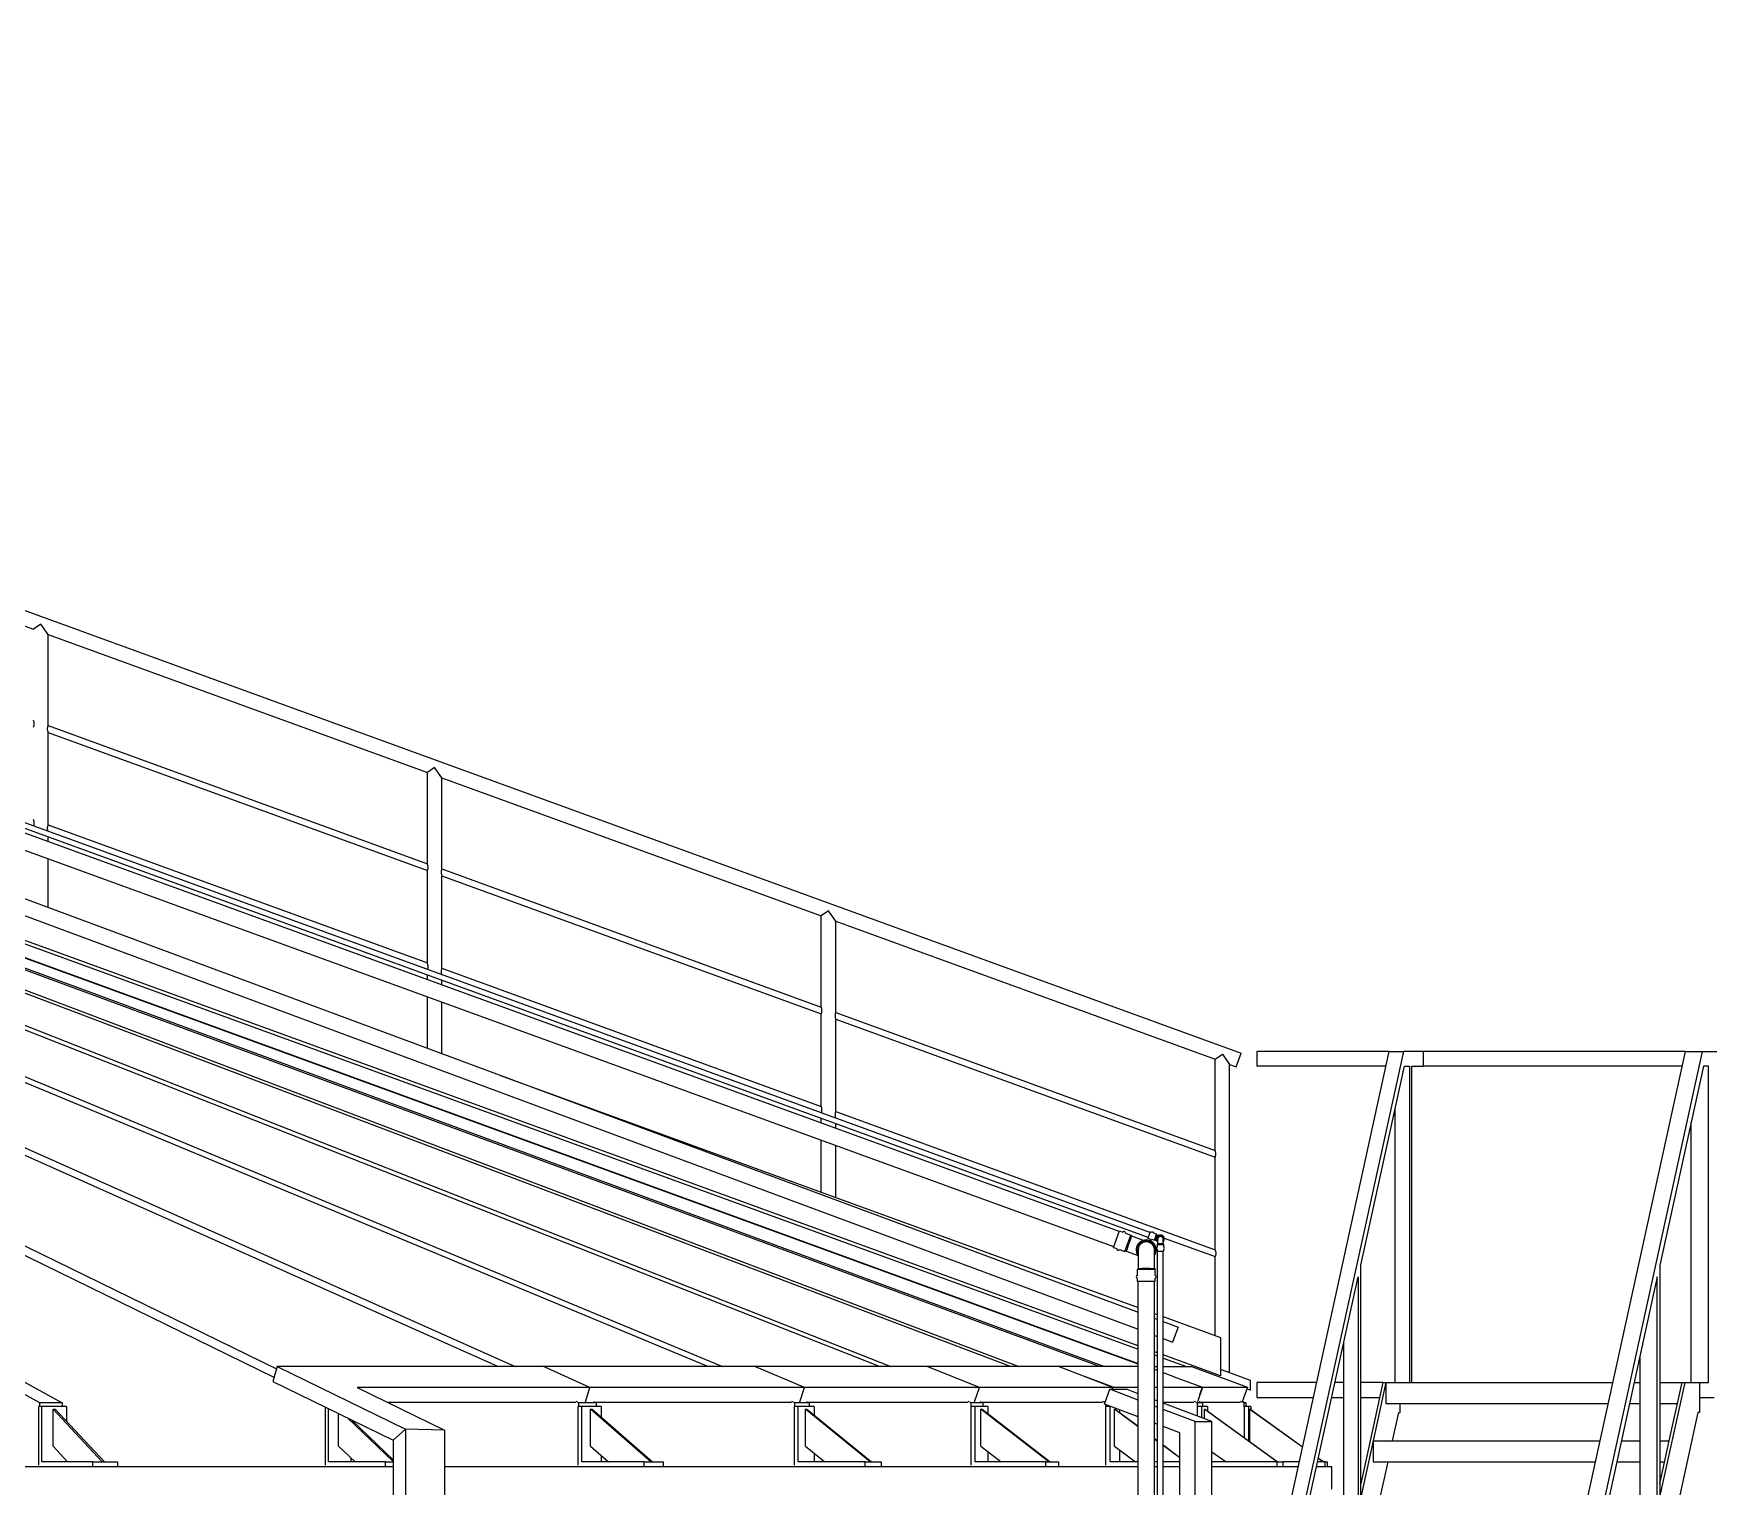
# Model space of a CAD drawing. Header units: millimetres. Extents: x 0 to 157650, y 0 to 89100.
# Drawn here: x 34197 to 39763, y 77180 to 82008 of the extents above; entities that cross this region are included whole.
import ezdxf

# ---------------------------------------------------------------- set-up
doc = ezdxf.new("R2010")
doc.units = ezdxf.units.MM
doc.header["$LTSCALE"] = 150
doc.layers.add('Visible', color=7, linetype='Continuous', lineweight=25)

msp = doc.modelspace()

# ---------------------------------------------------------------- linework, layer by layer
at = {"layer": 'Visible', "color": 9, "true_color": 0xc0c0c0}
for p, q in [((28900.3, 82008.1), (38210.3, 78619.5)), ((37901.4, 78007.1), (28841.2, 81304.7)), ((37907.5, 78024), (28857.5, 81318)), ((37805.6, 78027.1), (28986.8, 81236.8)), ((37787.1, 77976.3), (28968.3, 81186.1)), ((28905.9, 81088.7), (37868, 77758.7)), ((28905.9, 81032.1), (37868, 77702.2)), ((28906.8, 80898.1), (37868, 77636.5)), ((37868, 77647.1), (28912, 80906.8)), ((37444, 77578.4), (28882.6, 80821.2)), ((28889, 80829.3), (37471.7, 77578.4)), ((37739.3, 77578.4), (28896.2, 80843.2)), ((28898.2, 80848.6), (37756.1, 77578.4)), ((37868, 77586.7), (28900.4, 80855.8)), ((28900.9, 80857.6), (37868, 77588.7)), ((34218, 77458.2), (28084.3, 80808.4)), ((28158.8, 80808.4), (34292.6, 77458.2)), ((34997, 77542.4), (28305.9, 80808.4)), ((28377.3, 80806.1), (35005.3, 77570.9)), ((35740, 77578.4), (28502.3, 80808.4)), ((28560.1, 80808.4), (35797.9, 77578.4)), ((36438, 77578.4), (28670.8, 80808.4)), ((28719.2, 80808.4), (36486.4, 77578.4)), ((37008.4, 77578.4), (28809.4, 80808.4)), ((28856.9, 80804.8), (37046.6, 77578.4)), ((32936.7, 80487.5), (34197.3, 80028.7)), ((34221.5, 80045.6), (34197.3, 80028.7)), ((34245.6, 80011.2), (34221.5, 80045.6)), ((34245.6, 79708.2), (34245.6, 80011.2)), ((34245.6, 80011.2), (35506.2, 79552.3)), ((34245.6, 79708.2), (35506.2, 79249.4)), ((34245.6, 79378.2), (34245.6, 79685.5)), ((34245.6, 79685.5), (35506.2, 79226.7)), ((35530.3, 79569.3), (35506.2, 79552.3)), ((35506.2, 79249.4), (35506.2, 79552.3)), ((35554.5, 79534.8), (35530.3, 79569.3)), ((35554.5, 79231.8), (35554.5, 79534.8)), ((35554.5, 79534.8), (36815, 79076)), ((34245.6, 79378.2), (35506.2, 78919.4)), ((34245.6, 79322.8), (34245.6, 79337.7)), ((34245.6, 79104.7), (34245.6, 79265.3)), ((35506.2, 78919.4), (35506.2, 79226.7)), ((35554.5, 79231.8), (36815, 78773)), ((35554.5, 78901.8), (35554.5, 79209.1)), ((35554.5, 79209.1), (36815, 78750.3)), ((36839.2, 79092.9), (36815, 79076)), ((36815, 78773), (36815, 79076)), ((36863.3, 79058.4), (36839.2, 79092.9)), ((36863.3, 78755.4), (36863.3, 79058.4)), ((36863.3, 79058.4), (38123.9, 78599.6)), ((35506.2, 78864), (35506.2, 78878.9)), ((35554.5, 78901.8), (36815, 78443)), ((35554.5, 78846.4), (35554.5, 78861.3)), ((35506.2, 78636.3), (35506.2, 78806.5)), ((35554.5, 78618.4), (35554.5, 78788.9)), ((36815, 78443), (36815, 78750.3)), ((36863.3, 78755.4), (38123.9, 78296.6)), ((36863.3, 78425.4), (36863.3, 78732.7)), ((36863.3, 78732.7), (38123.9, 78273.9)), ((38123.9, 78599.6), (38148.1, 78616.5)), ((38123.9, 78296.6), (38123.9, 78599.6)), ((38148.1, 78616.5), (38172.2, 78582)), ((38193.7, 78574.2), (38210.3, 78619.5)), ((38702.5, 78625.4), (38262, 78625.4)), ((38262, 78625.4), (38262, 78577.1)), ((38373.9, 77126.4), (38702.5, 78625.4)), ((38750, 78625.4), (38421.1, 77125.3)), ((38702.5, 78625.4), (38750, 78625.4)), ((38814.9, 78625.4), (38750, 78625.4)), ((38814.9, 78625.4), (38814.9, 78577.1)), ((39686.6, 78625.4), (38814.9, 78625.4)), ((39176.3, 76297.4), (39686.6, 78625.4)), ((39233.6, 76297.4), (39744, 78625.4)), ((39686.6, 78625.4), (39744, 78625.4)), ((39744, 78625.4), (39832.2, 78625.4)), ((35749.1, 78546), (37868, 77774.8)), ((38172.2, 77557.7), (38172.2, 78582)), ((38172.2, 78582), (38193.7, 78574.2)), ((38691.9, 78577.1), (38262, 78577.1)), ((38608, 77915.4), (38753, 78577.1)), ((38753, 78577.1), (38769.5, 78577.1)), ((38769.5, 78577.1), (38769.5, 77525.4)), ((38778.1, 77525.4), (38778.1, 78577.1)), ((38778.1, 78577.1), (38814.9, 78577.1)), ((39676, 78577.1), (38814.9, 78577.1)), ((39747, 78577.1), (39601.9, 77915.4)), ((39763.5, 78577.1), (39747, 78577.1)), ((39763.5, 77525.4), (39763.5, 78577.1)), ((38722, 77525.4), (38722, 78435.4)), ((36815, 78387.6), (36815, 78402.5)), ((36863.3, 78425.4), (38123.9, 77966.6)), ((36863.3, 78370), (36863.3, 78384.9)), ((39706.1, 77525.4), (39706.1, 78390.5)), ((36815, 78158.1), (36815, 78330.1)), ((36863.3, 78140.5), (36863.3, 78312.5)), ((38123.9, 77966.6), (38123.9, 78273.9)), ((37786.4, 77974.2), (37806.4, 78029.2)), ((37806.4, 78029.2), (37817, 78025.4)), ((37823.9, 77960.5), (37844, 78015.5)), ((37826, 78022.1), (37844, 78015.5)), ((37846.8, 78012.1), (37844, 78015.5)), ((37886.1, 77997.8), (37846.8, 78012.1)), ((37886.1, 77997.8), (37846.8, 78012.1)), ((37908.1, 78025.7), (37900.8, 78005.5)), ((37907.1, 78003.2), (37900.8, 78005.5)), ((37914.4, 78023.4), (37908.1, 78025.7)), ((37921.4, 77997.9), (37913.5, 78000.8)), ((37928.8, 78018.1), (37920.8, 78021)), ((37928.8, 78018.1), (37921.4, 77997.9)), ((37925.1, 77998.5), (37921.4, 77997.9)), ((37925.1, 77998.5), (37929.8, 77996.7)), ((37925.1, 77998.5), (37929.8, 77996.7)), ((37931.2, 78015.4), (37928.8, 78018.1)), ((37936, 78013.7), (37931.2, 78015.4)), ((37936, 78013.7), (37931.2, 78015.4)), ((37933, 77987.1), (37931.3, 77983.9)), ((37931.3, 77983.9), (37952.8, 77983.9)), ((37931.3, 77983.9), (37931.3, 77975.4)), ((37933, 78001.6), (37933, 77987.1)), ((37933, 78001.6), (37933, 77987.1)), ((37951, 77987.1), (37951, 78001.6)), ((37951, 77987.1), (37951, 78001.6)), ((37951, 77987.1), (37952.8, 77983.9)), ((37952.8, 77983.9), (37952.8, 77975.4)), ((37954.8, 78005.5), (38123.9, 77943.9)), ((37786.4, 77974.2), (37797, 77970.3)), ((37806, 77967), (37823.9, 77960.5)), ((37828.4, 77961.3), (37823.9, 77960.5)), ((37828.4, 77961.3), (37867.7, 77947)), ((37828.4, 77961.3), (37867.7, 77947)), ((37868, 77965.7), (37868, 77904.6)), ((37868, 77965.7), (37868, 77904.6)), ((37922, 77904.6), (37922, 77965.7)), ((37922, 77904.6), (37922, 77965.7)), ((37931.3, 77968.6), (37931.3, 77961.9)), ((37931.3, 77961.9), (37952.8, 77961.9)), ((37933, 77136.9), (37933, 77961.9)), ((37951, 77136.4), (37951, 77961.9)), ((37952.8, 77968.6), (37952.8, 77961.9)), ((38123.9, 77681.7), (38123.9, 77943.9)), ((37868, 77904.6), (37865.7, 77900.8)), ((37924.3, 77900.8), (37865.7, 77900.8)), ((37865.7, 77881.7), (37865.7, 77900.8)), ((37865.7, 77860.8), (37865.7, 77872.1)), ((37922, 77904.6), (37924.3, 77900.8)), ((37924.3, 77881.7), (37924.3, 77900.8)), ((37924.3, 77860.8), (37924.3, 77872.1)), ((38437.9, 77139.4), (38599.4, 77876.3)), ((38599.4, 77876.3), (38599.4, 77121)), ((38608, 77120.8), (38608, 77915.4)), ((39593.4, 77876.3), (39431.8, 77139.4)), ((39593.4, 76749.4), (39593.4, 77876.3)), ((39601.9, 77915.4), (39601.9, 76749.4)), ((37924.3, 77860.8), (37865.7, 77860.8)), ((37868, 77138.4), (37868, 77860.8)), ((37922, 77137.1), (37922, 77860.8)), ((37922, 77755.2), (37933, 77751.2)), ((37922, 77738.7), (37933, 77734.6)), ((37951, 77744.6), (38142, 77675.1)), ((37951, 77727.9), (38001.3, 77709.2)), ((38001.3, 77709.2), (37982.8, 77659.6)), ((37922, 77682.1), (37933, 77678.1)), ((37951, 77671.4), (37982.8, 77659.6)), ((38142, 77675.1), (38142, 77547.4)), ((38551.9, 77122.2), (38551.9, 77659.4)), ((37933, 77623.5), (37922, 77627.5)), ((37922, 77616.8), (37933, 77612.8)), ((38142, 77547.4), (37951, 77616.9)), ((37951, 77606.3), (38028.5, 77578.1)), ((39536, 76888.4), (39536, 77614.5)), ((35007.5, 77578.4), (34993, 77528.7)), ((35007.5, 77578.4), (35433.3, 77370.6)), ((35892.5, 77578.4), (35007.5, 77578.4)), ((36045.8, 77509.1), (35892.5, 77578.4)), ((36594.8, 77578.4), (35892.5, 77578.4)), ((36759.3, 77509.1), (36594.8, 77578.4)), ((37167.5, 77578.4), (36594.8, 77578.4)), ((37341.1, 77509.1), (37167.5, 77578.4)), ((37603.2, 77578.4), (37167.5, 77578.4)), ((37783.8, 77509.1), (37603.2, 77578.4)), ((37868, 77578.4), (37603.2, 77578.4)), ((37785.1, 77509.6), (37693.6, 77543.8)), ((37922, 77578.1), (37933, 77578.1)), ((37922, 77569.3), (37933, 77565.2)), ((37951, 77578.1), (38045.1, 77578.1)), ((37951, 77558.3), (37989.4, 77543.8)), ((37985, 77545.5), (38082.3, 77509.6)), ((38045.1, 77578.1), (38231.8, 77509.6)), ((38148.1, 77566.5), (38142, 77568.7)), ((38242, 77532.3), (38148.1, 77566.5)), ((34993, 77528.7), (35393, 77333.5)), ((35272.5, 77509.1), (35563.1, 77367.3)), ((36045.8, 77509.1), (35272.5, 77509.1)), ((36031.4, 77461.3), (36045.8, 77509.1)), ((36759.3, 77509.1), (36045.8, 77509.1)), ((36743.8, 77461.3), (36759.3, 77509.1)), ((37341.1, 77509.1), (36759.3, 77509.1)), ((37324.7, 77461.3), (37341.1, 77509.1)), ((37783.8, 77509.1), (37341.1, 77509.1)), ((37756.7, 77453), (37774.1, 77502.8)), ((37774.1, 77502.8), (37829.4, 77502.8)), ((37868, 77467.2), (37774.1, 77502.8)), ((37781.6, 77502.8), (37783.8, 77509.1)), ((37868, 77509.1), (37783.8, 77509.1)), ((37785, 77509.2), (37785.1, 77509.6)), ((37785.1, 77509.6), (37868, 77509.6)), ((37868, 77488.2), (37829.4, 77502.8)), ((37922, 77509.6), (37933, 77509.6)), ((37933, 77509.1), (37922, 77509.1)), ((37951, 77509.6), (38082.3, 77509.6)), ((38081, 77509.1), (37951, 77509.1)), ((38082.3, 77509.6), (38064.9, 77461.3)), ((38081, 77509.1), (38072.1, 77484.5)), ((38080.9, 77509.2), (38081, 77509.1)), ((38082.3, 77509.6), (38231.8, 77509.6)), ((38231.8, 77509.6), (38214.3, 77461.4)), ((38230, 77504.7), (38242, 77500.4)), ((38242, 77500.4), (38242, 77532.3)), ((38461.3, 77525.4), (38262, 77525.4)), ((38262, 77525.4), (38262, 77475.4)), ((38551.9, 77525.4), (38522.5, 77525.4)), ((38681.7, 77525.4), (38608, 77525.4)), ((38681.7, 77525.4), (38608, 77189.2)), ((38691.5, 77525.4), (38649, 77331.4)), ((38681.7, 77525.4), (38691.5, 77525.4)), ((38691.5, 77525.4), (39445.5, 77525.4)), ((38691.5, 77525.4), (38691.5, 77455.4)), ((39516.4, 77525.4), (39536, 77525.4)), ((39601.9, 77525.4), (39675.6, 77525.4)), ((39601.9, 77144.3), (39685.5, 77525.4)), ((39633.1, 77331.4), (39675.6, 77525.4)), ((39675.6, 77525.4), (39685.5, 77525.4)), ((39685.5, 77525.4), (39715.9, 77525.4)), ((39715.9, 77525.4), (39763.5, 77525.4)), ((39733.4, 77525.4), (39733.4, 77455.4)), ((34214.3, 77445.4), (34214.3, 77251.1)), ((34224.9, 77445.4), (34214.3, 77445.4)), ((34292.6, 77458.2), (34218, 77458.2)), ((34218, 77445.4), (34218, 77458.2)), ((34307, 77445.4), (34224.9, 77445.4)), ((34224.9, 77261.4), (34224.9, 77445.4)), ((34262.2, 77436.4), (34269.7, 77436.4)), ((34425.5, 77261.4), (34262.2, 77436.4)), ((34262.2, 77313.5), (34262.2, 77436.4)), ((34269.7, 77436.4), (34432.9, 77261.4)), ((34292.6, 77458.2), (34292.6, 77445.4)), ((34307, 77445.4), (34307, 77396.4)), ((35166.2, 77444.2), (35166.2, 77251.1)), ((35178.1, 77261.4), (35178.1, 77438.4)), ((35999.6, 77459.4), (35374.4, 77459.4)), ((36009.4, 77458.2), (36000.4, 77462.2)), ((36006.5, 77445.4), (36006.5, 77251.1)), ((36019.5, 77445.4), (36006.5, 77445.4)), ((36067.2, 77458.2), (36009.4, 77458.2)), ((36009.4, 77445.4), (36009.4, 77458.2)), ((36083.2, 77445.4), (36019.5, 77445.4)), ((36019.5, 77261.4), (36019.5, 77445.4)), ((36048.5, 77436.4), (36054.3, 77436.4)), ((36248.3, 77261.4), (36048.5, 77436.4)), ((36048.5, 77313.5), (36048.5, 77436.4)), ((36054.3, 77436.4), (36254.1, 77261.4)), ((36058.3, 77462.2), (36067.2, 77458.2)), ((36716.5, 77459.4), (36064.5, 77459.4)), ((36067.2, 77458.2), (36067.2, 77445.4)), ((36083.2, 77445.4), (36083.2, 77411)), ((36727, 77458.2), (36717.4, 77462.2)), ((36724.6, 77445.4), (36724.6, 77251.1)), ((36738.6, 77445.4), (36724.6, 77445.4)), ((36775.4, 77458.2), (36727, 77458.2)), ((36727, 77445.4), (36727, 77458.2)), ((36791.8, 77445.4), (36738.6, 77445.4)), ((36738.6, 77261.4), (36738.6, 77445.4)), ((36762.8, 77436.4), (36767.6, 77436.4)), ((36977.2, 77261.4), (36762.8, 77436.4)), ((36762.8, 77313.5), (36762.8, 77436.4)), ((36765.8, 77462.2), (36775.4, 77458.2)), ((36767.6, 77436.4), (36982.1, 77261.4)), ((37302.4, 77459.4), (36772.5, 77459.4)), ((36775.4, 77458.2), (36775.4, 77445.4)), ((36791.8, 77445.4), (36791.8, 77416.6)), ((37313.5, 77458.2), (37303.3, 77462.2)), ((37311.6, 77445.4), (37311.6, 77251.1)), ((37326.3, 77445.4), (37311.6, 77445.4)), ((37351.7, 77458.2), (37313.5, 77458.2)), ((37313.5, 77445.4), (37313.5, 77458.2)), ((37368.4, 77445.4), (37326.3, 77445.4)), ((37326.3, 77261.4), (37326.3, 77445.4)), ((37341.6, 77462.2), (37351.7, 77458.2)), ((37345.5, 77436.4), (37349.3, 77436.4)), ((37571.8, 77261.4), (37345.5, 77436.4)), ((37345.5, 77313.5), (37345.5, 77436.4)), ((37749.8, 77459.4), (37348.7, 77459.4)), ((37349.3, 77436.4), (37575.7, 77261.4)), ((37351.7, 77458.2), (37351.7, 77445.4)), ((37368.4, 77445.4), (37368.4, 77421.6)), ((37758.8, 77459.2), (37750.8, 77462.2)), ((37868, 77410.8), (37756.7, 77453)), ((37759.9, 77445.4), (37759.9, 77251.1)), ((37775.3, 77445.4), (37759.9, 77445.4)), ((37761.3, 77445.4), (37761.3, 77451.2)), ((37776.7, 77445.4), (37775.3, 77445.4)), ((37775.3, 77261.4), (37775.3, 77445.4)), ((37789.1, 77436.4), (37791.9, 77436.4)), ((37868, 77377.7), (37789.1, 77436.4)), ((37789.1, 77313.5), (37789.1, 77436.4)), ((37791.9, 77436.4), (37868, 77379.8)), ((37805.7, 77434.4), (37805.7, 77426.1)), ((37933, 77463.5), (37922, 77467.7)), ((37933, 77442.6), (37922, 77446.7)), ((37951, 77459.8), (38053.3, 77459.8)), ((38053.1, 77459.4), (37951, 77459.4)), ((38113.1, 77395.4), (37951, 77456.7)), ((38057.7, 77395.4), (37951, 77435.8)), ((38064.9, 77458.2), (38054.2, 77462.2)), ((38064.1, 77445.4), (38064.1, 77413.9)), ((38079.8, 77445.4), (38064.1, 77445.4)), ((38081.7, 77458.2), (38064.9, 77458.2)), ((38064.9, 77445.4), (38064.9, 77458.2)), ((38070.9, 77462.2), (38081.7, 77458.2)), ((38077.4, 77459.8), (38208.7, 77459.8)), ((38098.3, 77445.4), (38079.8, 77445.4)), ((38079.8, 77407.9), (38079.8, 77445.4)), ((38081.7, 77458.2), (38081.7, 77445.4)), ((38088.2, 77436.4), (38089.9, 77436.4)), ((38329.8, 77261.4), (38088.2, 77436.4)), ((38088.2, 77404.8), (38088.2, 77436.4)), ((38089.9, 77436.4), (38331.4, 77261.4)), ((38098.3, 77445.4), (38098.3, 77430.3)), ((38220.5, 77458.2), (38209.6, 77462.2)), ((38214.7, 77462.4), (38226.1, 77458.2)), ((38220.2, 77445.4), (38220.2, 77342)), ((38236.2, 77445.4), (38220.2, 77445.4)), ((38226.1, 77458.2), (38220.5, 77458.2)), ((38220.5, 77445.4), (38220.5, 77458.2)), ((38226.1, 77458.2), (38226.1, 77445.4)), ((38242.3, 77445.4), (38236.2, 77445.4)), ((38236.2, 77330.4), (38236.2, 77445.4)), ((38239, 77436.4), (38239.5, 77436.4)), ((38414.3, 77310.9), (38239, 77436.4)), ((38239, 77328.4), (38239, 77436.4)), ((38239.5, 77436.4), (38414.4, 77311.3)), ((38242.3, 77445.4), (38242.3, 77434.4)), ((38262, 77475.4), (38450.4, 77475.4)), ((38511.5, 77475.4), (38551.9, 77475.4)), ((38608, 77475.4), (38670.7, 77475.4)), ((38691.5, 77455.4), (39430.1, 77455.4)), ((38713.9, 77331.4), (38734.5, 77425.4)), ((38734.5, 77425.4), (38739.4, 77425.4)), ((38739.4, 77425.4), (38739.4, 77455.4)), ((39501.1, 77455.4), (39536, 77455.4)), ((39601.9, 77455.4), (39660.3, 77455.4)), ((39728.4, 77425.4), (39601.9, 76848.4)), ((39733.4, 77425.4), (39728.4, 77425.4)), ((39733.4, 77475.4), (39782, 77475.4)), ((39733.4, 77455.4), (39733.4, 77425.4)), ((39733.4, 77455.4), (39733.4, 77455.4)), ((35211.4, 77313.5), (35211.4, 77422.1)), ((35393, 77262.4), (35241.8, 77407.2)), ((35255.4, 77400.6), (35393, 77268.8)), ((35433.3, 77370.6), (35393, 77333.5)), ((35433.3, 77370.6), (35433.3, 77088.4)), ((35563.1, 77367.3), (35433.3, 77370.6)), ((37933, 77386.2), (37922, 77390.3)), ((38006.8, 77358.2), (37951, 77379.4)), ((38057.7, 77395.4), (38113.1, 77395.4)), ((38057.7, 77133.9), (38057.7, 77395.4)), ((38113.1, 77132.6), (38113.1, 77395.4)), ((35393, 77333.5), (35393, 77110.4)), ((35563.1, 77367.3), (35563.1, 77090.4)), ((37922, 77339.6), (37933, 77331.5)), ((37933, 77329.4), (37922, 77337.6)), ((37951, 77318.1), (38006.8, 77276.7)), ((38006.8, 77274.6), (37951, 77316)), ((38006.8, 77137.8), (38006.8, 77358.2)), ((38649, 77331.4), (38608, 77144.3)), ((38649, 77331.4), (39402.9, 77331.4)), ((38649, 77331.4), (38649, 77261.4)), ((39473.9, 77331.4), (39536, 77331.4)), ((39601.9, 77331.4), (39633.1, 77331.4)), ((39601.9, 77189.2), (39633.1, 77331.4)), ((34394.2, 77261.4), (34224.9, 77261.4)), ((34262.2, 77313.5), (34310.8, 77261.4)), ((34307, 77265.5), (34307, 77261.4)), ((34394.2, 77261.4), (34476.2, 77261.4)), ((34394.2, 77245.4), (34394.2, 77261.4)), ((34476.2, 77261.4), (34476.2, 77245.4)), ((35367.5, 77261.4), (35178.1, 77261.4)), ((35211.4, 77313.5), (35265.8, 77261.4)), ((35251.4, 77275.2), (35251.4, 77261.4)), ((35367.5, 77261.4), (35393, 77261.4)), ((35367.5, 77245.4), (35367.5, 77261.4)), ((36226.7, 77261.4), (36019.5, 77261.4)), ((36048.5, 77313.5), (36108, 77261.4)), ((36083.2, 77283.1), (36083.2, 77261.4)), ((36226.7, 77261.4), (36290.3, 77261.4)), ((36226.7, 77245.4), (36226.7, 77261.4)), ((36290.3, 77261.4), (36290.3, 77245.4)), ((36960.9, 77261.4), (36738.6, 77261.4)), ((36762.8, 77313.5), (36826.7, 77261.4)), ((36791.8, 77289.8), (36791.8, 77261.4)), ((36960.9, 77261.4), (37014.1, 77261.4)), ((36960.9, 77245.4), (36960.9, 77261.4)), ((37014.1, 77261.4), (37014.1, 77245.4)), ((37561, 77261.4), (37326.3, 77261.4)), ((37345.5, 77313.5), (37412.9, 77261.4)), ((37368.4, 77295.7), (37368.4, 77261.4)), ((37561, 77261.4), (37603.1, 77261.4)), ((37561, 77245.4), (37561, 77261.4)), ((37603.1, 77261.4), (37603.1, 77245.4)), ((37868, 77261.4), (37775.3, 77261.4)), ((37789.1, 77313.5), (37859.2, 77261.4)), ((37805.7, 77301.1), (37805.7, 77261.4)), ((37933, 77261.4), (37922, 77261.4)), ((38006.8, 77261.4), (37951, 77261.4)), ((38113.1, 77295.5), (38160.1, 77261.4)), ((38330.3, 77261.4), (38113.1, 77261.4)), ((38330.3, 77261.4), (38348.7, 77261.4)), ((38330.3, 77245.4), (38330.3, 77261.4)), ((38403.5, 77261.4), (38348.7, 77261.4)), ((38348.7, 77261.4), (38348.7, 77245.4)), ((38489.8, 77261.4), (38464.6, 77261.4)), ((38483.6, 77261.4), (38467.2, 77273.1)), ((38467.3, 77273.5), (38484.1, 77261.4)), ((38489.8, 77261.4), (38495.9, 77261.4)), ((38489.8, 77245.4), (38489.8, 77261.4)), ((38495.9, 77261.4), (38495.9, 77245.4)), ((38649, 77261.4), (39387.6, 77261.4)), ((38671.3, 77137.4), (38698.5, 77261.4)), ((39458.6, 77261.4), (39536, 77261.4)), ((39601.9, 77261.4), (39617.8, 77261.4)), ((34394.1, 77245.4), (33408.7, 77245.4)), ((34394.1, 77245.4), (34394.2, 77245.4)), ((34476.2, 77245.4), (34394.2, 77245.4)), ((35367.4, 77245.4), (34476.2, 77245.4)), ((35367.4, 77245.4), (35367.5, 77245.4)), ((35393, 77245.4), (35367.5, 77245.4)), ((36226.6, 77245.4), (35563.1, 77245.4)), ((36226.6, 77245.4), (36226.7, 77245.4)), ((36290.3, 77245.4), (36226.7, 77245.4)), ((36960.8, 77245.4), (36290.3, 77245.4)), ((36960.8, 77245.4), (36960.9, 77245.4)), ((37014.1, 77245.4), (36960.9, 77245.4)), ((37560.9, 77245.4), (37014.1, 77245.4)), ((37560.9, 77245.4), (37561, 77245.4)), ((37603.1, 77245.4), (37561, 77245.4)), ((37868, 77245.4), (37603.1, 77245.4)), ((37933, 77245.4), (37922, 77245.4)), ((38006.8, 77245.4), (37951, 77245.4)), ((38330.1, 77245.4), (38113.1, 77245.4)), ((38330.1, 77245.4), (38330.3, 77245.4)), ((38348.7, 77245.4), (38330.3, 77245.4)), ((38399.9, 77245.4), (38348.7, 77245.4)), ((38489.6, 77245.4), (38461.1, 77245.4)), ((38489.6, 77245.4), (38489.8, 77245.4)), ((38495.9, 77245.4), (38489.8, 77245.4)), ((38512, 77245.4), (38495.9, 77245.4)), ((38512, 77170.4), (38512, 77245.4))]:
    msp.add_line(p, q, dxfattribs=at)
for centre, radius, start, end in [((37817.1, 78025.6), 0.25, 250, 328.1877), ((37821.3, 78023), 4.65, 351.8123, 148.1877), ((37826.1, 78022.3), 0.25, 171.8123, 250), ((37895, 77965.8), 33.2, 324.415, 215.585), ((37895, 77965.8), 29.3, 337.1466, 202.8534), ((37907, 78002.9), 0.25, 357.3463, 70), ((37910.5, 78002.8), 3.31, 177.3463, 322.6537), ((37913.4, 78000.6), 0.25, 70, 142.6537), ((37914.5, 78023.6), 0.25, 250, 322.6537), ((37917.3, 78021.4), 3.31, 357.3463, 142.6537), ((37920.9, 78021.3), 0.25, 177.3463, 250), ((37942, 78001.9), 13.2, 312.7847, 227.2153), ((37942, 78001.9), 10.7, 326.8466, 213.1534), ((37796.9, 77970.1), 0.25, 351.8123, 70), ((37801.7, 77969.4), 4.65, 171.8123, 328.1877), ((37805.9, 77966.8), 0.25, 70, 148.1877), ((37932.1, 77972), 3.31, 107.3463, 252.6537), ((37931, 77975.4), 0.25, 287.3463, 0), ((37931, 77968.6), 0.25, 0, 72.6537), ((37953, 77975.4), 0.25, 180, 252.6537), ((37953, 77968.6), 0.25, 107.3463, 180), ((37952, 77972), 3.31, 287.3463, 72.6537), ((37866.5, 77876.9), 4.65, 101.8123, 258.1877), ((37865.5, 77881.7), 0.25, 281.8123, 0), ((37865.5, 77872.1), 0.25, 0, 78.1877), ((37924.6, 77881.7), 0.25, 180, 258.1877), ((37924.6, 77872.1), 0.25, 101.8123, 180), ((37923.6, 77876.9), 4.65, 281.8123, 78.1877)]:
    msp.add_arc(centre, radius, start, end, dxfattribs=at)
for points, knots in [([(34197.3, 79703.1), (34197.3, 79703.1), (34197.4, 79703.3), (34197.9, 79704.3), (34198.2, 79705.1), (34198.8, 79706.9), (34199.2, 79708.1), (34199.5, 79710.1), (34199.6, 79710.8), (34199.8, 79712.1), (34199.8, 79712.9), (34199.8, 79715), (34199.6, 79716.6), (34199.2, 79719.5), (34198.8, 79720.9), (34198.2, 79723.1), (34197.9, 79724), (34197.6, 79725.1), (34197.5, 79725.3), (34197.3, 79725.7), (34197.3, 79725.8), (34197.3, 79725.8)], [1.622933, 1.622933, 1.622933, 1.622933, 2.026485, 2.026485, 2.430037, 2.430037, 2.837951, 2.837951, 3.041908, 3.041908, 3.245865, 3.245865, 3.691919, 3.691919, 4.137973, 4.137973, 4.562761, 4.562761, 4.775155, 4.775155, 4.987549, 4.987549, 4.987549, 4.987549]), ([(34245.6, 79708.2), (34245.6, 79708.2), (34245.5, 79707.9), (34245, 79707), (34244.7, 79706.2), (34244.1, 79704.4), (34243.7, 79703.2), (34243.4, 79701.2), (34243.3, 79700.5), (34243.2, 79699.1), (34243.1, 79698.4), (34243.1, 79696.3), (34243.3, 79694.7), (34243.8, 79691.8), (34244.1, 79690.4), (34244.7, 79688.2), (34245, 79687.3), (34245.4, 79686.2), (34245.5, 79686), (34245.6, 79685.6), (34245.6, 79685.5), (34245.6, 79685.5)], [1.62295, 1.62295, 1.62295, 1.62295, 2.02436, 2.02436, 2.42577, 2.42577, 2.835835, 2.835835, 3.040868, 3.040868, 3.2459, 3.2459, 3.689576, 3.689576, 4.133251, 4.133251, 4.56046, 4.56046, 4.774064, 4.774064, 4.987669, 4.987669, 4.987669, 4.987669]), ([(34197.8, 79374.2), (34198, 79374.7), (34198.3, 79375.3), (34198.8, 79376.9), (34199.2, 79378.1), (34199.5, 79380.1), (34199.6, 79380.8), (34199.8, 79382.1), (34199.8, 79382.9), (34199.8, 79385), (34199.6, 79386.6), (34199.2, 79389.5), (34198.8, 79390.9), (34198.2, 79393.1), (34197.9, 79394), (34197.6, 79395.1), (34197.5, 79395.3), (34197.3, 79395.7), (34197.3, 79395.8), (34197.3, 79395.8)], [2.120478, 2.120478, 2.120478, 2.120478, 2.430037, 2.430037, 2.837951, 2.837951, 3.041908, 3.041908, 3.245865, 3.245865, 3.691919, 3.691919, 4.137973, 4.137973, 4.562761, 4.562761, 4.775155, 4.775155, 4.987549, 4.987549, 4.987549, 4.987549]), ([(34245.6, 79378.2), (34245.6, 79378.2), (34245.5, 79377.9), (34245, 79377), (34244.7, 79376.2), (34244.1, 79374.4), (34243.7, 79373.2), (34243.4, 79371.2), (34243.3, 79370.5), (34243.2, 79369.1), (34243.1, 79368.4), (34243.1, 79366.3), (34243.3, 79364.7), (34243.8, 79361.8), (34244.1, 79360.4), (34244.6, 79358.5), (34244.9, 79357.7), (34245.1, 79357)], [1.62295, 1.62295, 1.62295, 1.62295, 2.02436, 2.02436, 2.42577, 2.42577, 2.835835, 2.835835, 3.040868, 3.040868, 3.2459, 3.2459, 3.689576, 3.689576, 4.133251, 4.133251, 4.471946, 4.471946, 4.471946, 4.471946]), ([(35506.2, 79226.7), (35506.2, 79226.7), (35506.3, 79227), (35506.8, 79228), (35507.1, 79228.7), (35507.7, 79230.5), (35508.1, 79231.7), (35508.4, 79233.7), (35508.5, 79234.4), (35508.6, 79235.8), (35508.7, 79236.5), (35508.7, 79238.6), (35508.5, 79240.2), (35508, 79243.1), (35507.7, 79244.5), (35507.1, 79246.7), (35506.8, 79247.7), (35506.4, 79248.7), (35506.3, 79248.9), (35506.2, 79249.3), (35506.2, 79249.4), (35506.2, 79249.4)], [1.622933, 1.622933, 1.622933, 1.622933, 2.026485, 2.026485, 2.430037, 2.430037, 2.837951, 2.837951, 3.041908, 3.041908, 3.245865, 3.245865, 3.691919, 3.691919, 4.137973, 4.137973, 4.562761, 4.562761, 4.775155, 4.775155, 4.987549, 4.987549, 4.987549, 4.987549]), ([(35554.5, 79231.8), (35554.5, 79231.8), (35554.4, 79231.6), (35553.9, 79230.6), (35553.6, 79229.8), (35553, 79228), (35552.6, 79226.8), (35552.3, 79224.8), (35552.2, 79224.2), (35552, 79222.8), (35552, 79222), (35552, 79219.9), (35552.2, 79218.3), (35552.6, 79215.4), (35553, 79214), (35553.6, 79211.9), (35553.9, 79210.9), (35554.2, 79209.8), (35554.3, 79209.6), (35554.4, 79209.2), (35554.5, 79209.1), (35554.5, 79209.1)], [1.62295, 1.62295, 1.62295, 1.62295, 2.02436, 2.02436, 2.42577, 2.42577, 2.835835, 2.835835, 3.040868, 3.040868, 3.2459, 3.2459, 3.689576, 3.689576, 4.133251, 4.133251, 4.56046, 4.56046, 4.774064, 4.774064, 4.987669, 4.987669, 4.987669, 4.987669]), ([(35506.7, 78897.8), (35506.9, 78898.3), (35507.2, 78898.9), (35507.7, 78900.5), (35508.1, 78901.7), (35508.4, 78903.7), (35508.5, 78904.4), (35508.6, 78905.8), (35508.7, 78906.5), (35508.7, 78908.6), (35508.5, 78910.2), (35508, 78913.1), (35507.7, 78914.5), (35507.1, 78916.7), (35506.8, 78917.7), (35506.4, 78918.7), (35506.3, 78918.9), (35506.2, 78919.3), (35506.2, 78919.4), (35506.2, 78919.4)], [2.120478, 2.120478, 2.120478, 2.120478, 2.430037, 2.430037, 2.837951, 2.837951, 3.041908, 3.041908, 3.245865, 3.245865, 3.691919, 3.691919, 4.137973, 4.137973, 4.562761, 4.562761, 4.775155, 4.775155, 4.987549, 4.987549, 4.987549, 4.987549]), ([(35554.5, 78901.8), (35554.5, 78901.8), (35554.4, 78901.6), (35553.9, 78900.6), (35553.6, 78899.8), (35553, 78898), (35552.6, 78896.8), (35552.3, 78894.8), (35552.2, 78894.2), (35552, 78892.8), (35552, 78892), (35552, 78889.9), (35552.2, 78888.3), (35552.6, 78885.4), (35553, 78884), (35553.5, 78882.1), (35553.7, 78881.3), (35554, 78880.6)], [1.62295, 1.62295, 1.62295, 1.62295, 2.02436, 2.02436, 2.42577, 2.42577, 2.835835, 2.835835, 3.040868, 3.040868, 3.2459, 3.2459, 3.689576, 3.689576, 4.133251, 4.133251, 4.471946, 4.471946, 4.471946, 4.471946]), ([(36815, 78750.3), (36815, 78750.3), (36815.2, 78750.6), (36815.6, 78751.6), (36815.9, 78752.3), (36816.6, 78754.1), (36816.9, 78755.3), (36817.3, 78757.3), (36817.4, 78758), (36817.5, 78759.4), (36817.5, 78760.1), (36817.5, 78762.3), (36817.4, 78763.9), (36816.9, 78766.9), (36816.5, 78768.3), (36815.9, 78770.5), (36815.6, 78771.4), (36815.3, 78772.3), (36815.2, 78772.6), (36815.1, 78772.9), (36815, 78773), (36815, 78773)], [1.62295, 1.62295, 1.62295, 1.62295, 2.02436, 2.02436, 2.42577, 2.42577, 2.835835, 2.835835, 3.040868, 3.040868, 3.2459, 3.2459, 3.707975, 3.707975, 4.17005, 4.17005, 4.578626, 4.578626, 4.782914, 4.782914, 4.987202, 4.987202, 4.987202, 4.987202]), ([(36863.3, 78755.4), (36863.3, 78755.4), (36863.2, 78755.2), (36862.8, 78754.3), (36862.5, 78753.6), (36861.9, 78751.8), (36861.5, 78750.6), (36861.1, 78748.6), (36861, 78747.9), (36860.9, 78746.4), (36860.9, 78745.7), (36860.9, 78743.5), (36861, 78741.9), (36861.5, 78739), (36861.8, 78737.6), (36862.4, 78735.4), (36862.8, 78734.5), (36863.1, 78733.4), (36863.2, 78733.2), (36863.3, 78732.8), (36863.3, 78732.7), (36863.3, 78732.7)], [1.623238, 1.623238, 1.623238, 1.623238, 2.01028, 2.01028, 2.397322, 2.397322, 2.821899, 2.821899, 3.034187, 3.034187, 3.246476, 3.246476, 3.692529, 3.692529, 4.138583, 4.138583, 4.563371, 4.563371, 4.775765, 4.775765, 4.988159, 4.988159, 4.988159, 4.988159]), ([(36815.6, 78421.5), (36815.8, 78421.9), (36816, 78422.5), (36816.6, 78424.1), (36816.9, 78425.3), (36817.3, 78427.3), (36817.4, 78428), (36817.5, 78429.4), (36817.5, 78430.1), (36817.5, 78432.3), (36817.4, 78433.9), (36816.9, 78436.9), (36816.5, 78438.3), (36815.9, 78440.5), (36815.6, 78441.4), (36815.3, 78442.3), (36815.2, 78442.6), (36815.1, 78442.9), (36815, 78443), (36815, 78443)], [2.120331, 2.120331, 2.120331, 2.120331, 2.42577, 2.42577, 2.835835, 2.835835, 3.040868, 3.040868, 3.2459, 3.2459, 3.707975, 3.707975, 4.17005, 4.17005, 4.578626, 4.578626, 4.782914, 4.782914, 4.987202, 4.987202, 4.987202, 4.987202]), ([(36863.3, 78425.4), (36863.3, 78425.4), (36863.2, 78425.2), (36862.8, 78424.3), (36862.5, 78423.6), (36861.9, 78421.8), (36861.5, 78420.6), (36861.1, 78418.6), (36861, 78417.9), (36860.9, 78416.4), (36860.9, 78415.7), (36860.9, 78413.5), (36861, 78411.9), (36861.5, 78409), (36861.8, 78407.6), (36862.4, 78405.7), (36862.6, 78404.9), (36862.8, 78404.3)], [1.623238, 1.623238, 1.623238, 1.623238, 2.01028, 2.01028, 2.397322, 2.397322, 2.821899, 2.821899, 3.034187, 3.034187, 3.246476, 3.246476, 3.692529, 3.692529, 4.138583, 4.138583, 4.472674, 4.472674, 4.472674, 4.472674]), ([(38126.4, 78284.4), (38126.4, 78285.9), (38126.2, 78287.4), (38125.8, 78290.4), (38125.4, 78291.7), (38124.8, 78293.9), (38124.5, 78294.9), (38124.2, 78295.9), (38124.1, 78296.2), (38123.9, 78296.5), (38123.9, 78296.6), (38123.9, 78296.6)], [0, 0, 0, 0, 0.446054, 0.446054, 0.892107, 0.892107, 1.316896, 1.316896, 1.52929, 1.52929, 1.741684, 1.741684, 1.741684, 1.741684]), ([(38123.9, 78273.9), (38123.9, 78273.9), (38124, 78274.2), (38124.5, 78275.2), (38124.8, 78275.9), (38125.4, 78277.8), (38125.8, 78278.9), (38126.1, 78280.9), (38126.2, 78281.6), (38126.4, 78283), (38126.4, 78283.7), (38126.4, 78284.4)], [5.1063, 5.1063, 5.1063, 5.1063, 5.509852, 5.509852, 5.913404, 5.913404, 6.321319, 6.321319, 6.525276, 6.525276, 6.729233, 6.729233, 6.729233, 6.729233]), ([(37846.8, 78012.1), (37846.8, 78012.1), (37846.8, 78012), (37846.5, 78011.3), (37846, 78010.2), (37844.8, 78006.8), (37844, 78004.7), (37842, 77999.6), (37840.9, 77996.5), (37839.2, 77991.8), (37838.6, 77990.4), (37837.7, 77987.8), (37837.3, 77986.7), (37836.4, 77984.4), (37836, 77983.1), (37834.5, 77979.1), (37833.6, 77976.4), (37831.7, 77971.1), (37830.8, 77968.5), (37829.4, 77964.6), (37828.9, 77963.2), (37828.4, 77961.6), (37828.3, 77961.3), (37828.4, 77961.3)], [-12.767634, -12.767634, -12.767634, -12.767634, -12.371182, -12.371182, -11.297939, -11.297939, -10.284322, -10.284322, -9.209574, -9.209574, -8.739533, -8.739533, -8.390163, -8.390163, -7.982608, -7.982608, -7.082514, -7.082514, -6.01069, -6.01069, -5.003981, -5.003981, -4.25526, -4.25526, -4.25526, -4.25526]), ([(37895, 77992.7), (37892.6, 77992.7), (37890.1, 77992.4), (37885.5, 77991.1), (37883.3, 77990.1), (37878.2, 77987.1), (37875.5, 77984.7), (37871.3, 77979), (37869.7, 77975.7), (37868.3, 77970.1), (37868, 77967.9), (37868, 77965.7)], [-17.022367, -17.022367, -17.022367, -17.022367, -16.285566, -16.285566, -15.576586, -15.576586, -14.506363, -14.506363, -13.438758, -13.438758, -12.767634, -12.767634, -12.767634, -12.767634]), ([(37922, 77965.7), (37922, 77966.4), (37922, 77967.2), (37921.7, 77971.2), (37920.8, 77974.3), (37918, 77980.3), (37916.1, 77983), (37911.2, 77987.6), (37908.3, 77989.4), (37902, 77992), (37898.5, 77992.7), (37895, 77992.7)], [-4.25526, -4.25526, -4.25526, -4.25526, -4.026787, -4.026787, -3.051083, -3.051083, -2.060652, -2.060652, -1.045583, -1.045583, 0, 0, 0, 0]), ([(37931.2, 78015.4), (37931.2, 78015.4), (37931.1, 78015.3), (37930.8, 78014.9), (37930.5, 78014.4), (37929.9, 78013.1), (37929.6, 78012.3), (37928.8, 78010.5), (37928.4, 78009.6), (37927.9, 78008.2), (37927.7, 78007.7), (37927.4, 78006.7), (37927.2, 78006.2), (37926.7, 78004.9), (37926.4, 78004), (37925.9, 78002.2), (37925.6, 78001.3), (37925.2, 77999.8), (37925.1, 77999.3), (37925, 77998.7), (37925, 77998.5), (37925.1, 77998.5)], [-4.271349, -4.271349, -4.271349, -4.271349, -4.02207, -4.02207, -3.659042, -3.659042, -3.324761, -3.324761, -3.003287, -3.003287, -2.849941, -2.849941, -2.698608, -2.698608, -2.407698, -2.407698, -2.048021, -2.048021, -1.707581, -1.707581, -1.421724, -1.421724, -1.421724, -1.421724]), ([(37942, 78010.6), (37941, 78010.6), (37940, 78010.5), (37938.2, 78009.8), (37937.3, 78009.4), (37935.6, 78008), (37934.8, 78007.1), (37933.6, 78005), (37933.2, 78003.9), (37933.1, 78002.3), (37933, 78002), (37933, 78001.6)], [-5.692854, -5.692854, -5.692854, -5.692854, -5.394073, -5.394073, -5.101679, -5.101679, -4.743486, -4.743486, -4.38361, -4.38361, -4.271349, -4.271349, -4.271349, -4.271349]), ([(37933, 77987.1), (37933, 77987.1), (37933, 77987.1), (37933.1, 77987.2), (37933.4, 77987.3), (37934.3, 77987.4), (37935, 77987.4), (37936.6, 77987.5), (37937.6, 77987.5), (37939.7, 77987.6), (37940.9, 77987.6), (37942, 77987.6)], [-1.392576, -1.392576, -1.392576, -1.392576, -1.372474, -1.372474, -1.035542, -1.035542, -0.694471, -0.694471, -0.349205, -0.349205, 0, 0, 0, 0]), ([(37951, 78001.6), (37951, 78001.8), (37951, 78001.9), (37951, 78003.2), (37950.7, 78004.3), (37949.8, 78006.4), (37949.1, 78007.3), (37947.5, 78008.9), (37946.5, 78009.5), (37944.3, 78010.4), (37943.2, 78010.6), (37942, 78010.6)], [-1.421724, -1.421724, -1.421724, -1.421724, -1.372474, -1.372474, -1.035542, -1.035542, -0.694471, -0.694471, -0.349205, -0.349205, 0, 0, 0, 0]), ([(37942, 77987.6), (37943, 77987.6), (37944, 77987.6), (37945.9, 77987.5), (37946.7, 77987.5), (37948.5, 77987.5), (37949.3, 77987.4), (37950.4, 77987.3), (37950.8, 77987.2), (37951, 77987.2), (37951, 77987.1), (37951, 77987.1)], [-5.692854, -5.692854, -5.692854, -5.692854, -5.394073, -5.394073, -5.101679, -5.101679, -4.743486, -4.743486, -4.38361, -4.38361, -4.300563, -4.300563, -4.300563, -4.300563]), ([(38123.9, 77966.6), (38123.9, 77966.6), (38123.9, 77966.5), (38124.1, 77966.2), (38124.2, 77965.9), (38124.5, 77964.9), (38124.8, 77963.9), (38125.4, 77961.7), (38125.8, 77960.4), (38126.2, 77957.4), (38126.4, 77955.9), (38126.4, 77953.7), (38126.4, 77953), (38126.2, 77951.6), (38126.1, 77950.9), (38125.8, 77948.9), (38125.4, 77947.8), (38124.8, 77945.9), (38124.5, 77945.2), (38124, 77944.2), (38123.9, 77943.9), (38123.9, 77943.9)], [1.741684, 1.741684, 1.741684, 1.741684, 1.954078, 1.954078, 2.166472, 2.166472, 2.59126, 2.59126, 3.037314, 3.037314, 3.483367, 3.483367, 3.687325, 3.687325, 3.891282, 3.891282, 4.299196, 4.299196, 4.702748, 4.702748, 5.1063, 5.1063, 5.1063, 5.1063]), ([(37868, 77904.6), (37868.1, 77904.6), (37868.1, 77904.6), (37868.4, 77904.7), (37869.3, 77904.7), (37872.1, 77904.7), (37874, 77904.7), (37878.9, 77904.8), (37881.7, 77904.8), (37888.1, 77904.8), (37891.6, 77904.8), (37895, 77904.8)], [-4.243793, -4.243793, -4.243793, -4.243793, -4.026787, -4.026787, -3.051083, -3.051083, -2.060652, -2.060652, -1.045583, -1.045583, 0, 0, 0, 0]), ([(37895, 77904.8), (37897.5, 77904.8), (37899.9, 77904.8), (37904.6, 77904.8), (37906.8, 77904.8), (37911.9, 77904.7), (37914.6, 77904.7), (37918.8, 77904.7), (37920.4, 77904.7), (37921.8, 77904.7), (37922, 77904.6), (37922, 77904.6)], [-17.022367, -17.022367, -17.022367, -17.022367, -16.285566, -16.285566, -15.576586, -15.576586, -14.506363, -14.506363, -13.438758, -13.438758, -12.779119, -12.779119, -12.779119, -12.779119])]:
    msp.add_open_spline(points, degree=3, knots=knots, dxfattribs=at)

doc.saveas('drawing.dxf')
